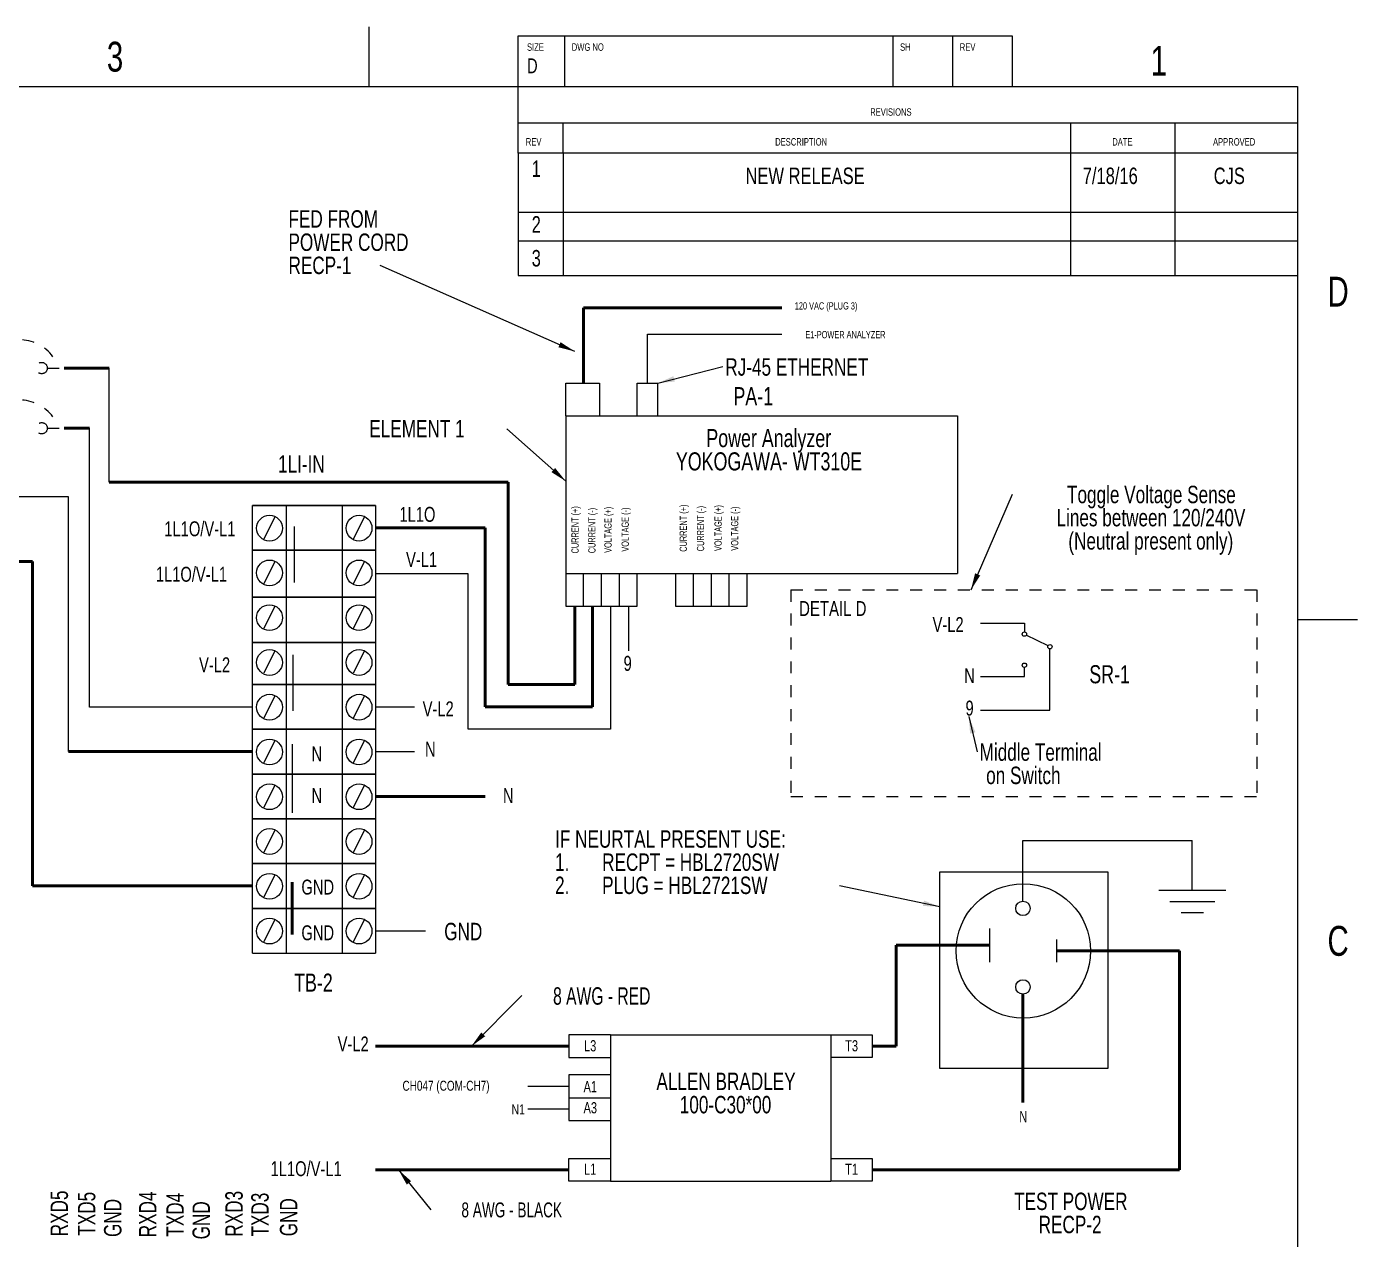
# Paper-space layout 'MAIN LAYOUT' of a CAD drawing. Header units: inches. Extents: x -41.6 to 33.7, y -15.9 to 81.4.
# Drawn here: x 22.58 to 33.72, y 11.65 to 21.81 of the extents above; entities that cross this region are included whole.
import ezdxf
from ezdxf.enums import TextEntityAlignment as Align

# ---------------------------------------------------------------- set-up
doc = ezdxf.new("R2010")
doc.units = ezdxf.units.IN
doc.header["$MEASUREMENT"] = 0
doc.linetypes.add('HIDDEN', pattern=[0.075, 0.05, -0.025])
for name, color, linetype in [('92', 174, 'Continuous'), ('94', 14, 'Continuous'), ('98', 54, 'Continuous'), ('DASH', 3, 'HIDDEN'), ('HID', 2, 'HIDDEN'), ('SLD-0', 7, 'Continuous'), ('TEXT', 4, 'Continuous'), ('THIN_NEON_GREEN', 3, 'Continuous'), ('THIN_RED', 1, 'Continuous'), ('WIRE', 1, 'Continuous')]:
    doc.layers.add(name, color=color, linetype=linetype)
doc.layers.add('THICK_RED', color=1, linetype='Continuous', lineweight=50)
doc.styles.add('SLDTEXTSTYLE0', font='TXT', dxfattribs={"width": 0.736842})
doc.styles.add('SLDTEXTSTYLE2', font='TXT', dxfattribs={"width": 0.75})
doc.styles.add('SLDTEXTSTYLE6', font='TXT', dxfattribs={"width": 0.672249})
doc.styles.add('SLDTEXTSTYLE7', font='TXT', dxfattribs={"width": 0.789474})
doc.styles.add('SLDTEXTSTYLE8', font='TXT', dxfattribs={"width": 0.682186})
doc.dimstyles.new('SLDDIMSTYLE0', dxfattribs={"dimtxt": 0.18, "dimasz": 0.14, "dimexe": 0, "dimexo": 0.0625, "dimgap": 0, "dimtad": 0, "dimtih": 1, "dimtoh": 1, "dimdec": 0, "dimrnd": 1e-09, "dimzin": 0, "dimdsep": 46, "dimtxsty": 'Standard', "dimsah": 1, "dimcen": 0.09, "dimadec": 0, "dimazin": 0, "dimtfac": 0.14, "dimtdec": 0, "dimtofl": 0, "dimtmove": 0, "dimatfit": 3, "dimfxl": 0, "dimfrac": 2, "dimtolj": 1, "dimtzin": 0, "dimarcsym": 0})

# ---------------------------------------------------------------- blocks, each defined once
blk = doc.blocks.new('SW_NOTE_0_27')
at = {"layer": 'SLD-0', "color": 0, "insert": (0, 0.322), "char_height": 0.25, "attachment_point": 1, "style": 'SLDTEXTSTYLE0'}
blk.add_mtext('C', dxfattribs=at)
blk = doc.blocks.new('SW_NOTE_0_28')
at = {"layer": 'SLD-0', "color": 0, "insert": (0, 0.322), "char_height": 0.25, "attachment_point": 1, "style": 'SLDTEXTSTYLE0'}
blk.add_mtext('D', dxfattribs=at)
blk = doc.blocks.new('SW_NOTE_0_31')
at = {"layer": 'SLD-0', "color": 0, "insert": (0.099, 0.322), "char_height": 0.25, "attachment_point": 2, "style": 'SLDTEXTSTYLE0'}
blk.add_mtext('3', dxfattribs=at)
blk = doc.blocks.new('SW_NOTE_0_37')
at = {"layer": 'SLD-0', "color": 0, "insert": (0.242, 0.081), "char_height": 0.0625, "attachment_point": 2, "style": 'SLDTEXTSTYLE0'}
blk.add_mtext('REVISIONS', dxfattribs=at)
blk = doc.blocks.new('SW_NOTE_0_38')
at = {"layer": 'SLD-0', "color": 0, "insert": (0, 0.081), "char_height": 0.0625, "attachment_point": 1, "style": 'SLDTEXTSTYLE0'}
blk.add_mtext('REV', dxfattribs=at)
blk = doc.blocks.new('SW_NOTE_0_39')
at = {"layer": 'SLD-0', "color": 0, "insert": (0.247, 0.081), "char_height": 0.0625, "attachment_point": 2, "style": 'SLDTEXTSTYLE0'}
blk.add_mtext('APPROVED', dxfattribs=at)
blk = doc.blocks.new('SW_NOTE_0_40')
at = {"layer": 'SLD-0', "color": 0, "insert": (0.118, 0.081), "char_height": 0.0625, "attachment_point": 2, "style": 'SLDTEXTSTYLE0'}
blk.add_mtext('DATE', dxfattribs=at)
blk = doc.blocks.new('SW_NOTE_0_41')
at = {"layer": 'SLD-0', "color": 0, "insert": (0.302, 0.081), "char_height": 0.0625, "attachment_point": 2, "style": 'SLDTEXTSTYLE0'}
blk.add_mtext('DESCRIPTION', dxfattribs=at)
blk = doc.blocks.new('SW_NOTE_0_42')
at = {"layer": 'SLD-0', "color": 0, "insert": (0, 0.081), "char_height": 0.0625, "attachment_point": 1, "style": 'SLDTEXTSTYLE0'}
blk.add_mtext('SIZE', dxfattribs=at)
blk = doc.blocks.new('SW_NOTE_0_43')
at = {"layer": 'SLD-0', "color": 0, "insert": (0, 0.161), "char_height": 0.125, "attachment_point": 1, "style": 'SLDTEXTSTYLE0'}
blk.add_mtext('D', dxfattribs=at)
blk = doc.blocks.new('SW_NOTE_0_44')
at = {"layer": 'SLD-0', "color": 0, "insert": (0, 0.081), "char_height": 0.0625, "attachment_point": 1, "style": 'SLDTEXTSTYLE0'}
blk.add_mtext('SH', dxfattribs=at)
blk = doc.blocks.new('SW_NOTE_0_45')
at = {"layer": 'SLD-0', "color": 0, "insert": (0, 0.081), "char_height": 0.0625, "attachment_point": 1, "style": 'SLDTEXTSTYLE0'}
blk.add_mtext('REV', dxfattribs=at)
blk = doc.blocks.new('SW_NOTE_0_46')
at = {"layer": 'SLD-0', "color": 0, "insert": (0, 0.081), "char_height": 0.0625, "attachment_point": 1, "style": 'SLDTEXTSTYLE0'}
blk.add_mtext('DWG NO', dxfattribs=at)
blk = doc.blocks.new('SW_NOTE_0_47')
at = {"layer": 'SLD-0', "color": 0, "insert": (0.099, 0.322), "char_height": 0.25, "attachment_point": 2, "style": 'SLDTEXTSTYLE0'}
blk.add_mtext('1', dxfattribs=at)
blk = doc.blocks.new('Block15')
at = {"layer": 'SLD-0'}
for p, q in [((25.509, 21.907), (25.509, 21.407)), ((27.147, 21.83), (27.147, 21.407)), ((29.897, 21.83), (29.897, 21.407)), ((30.397, 21.83), (30.397, 21.407)), ((33.289, 21.098), (26.761, 21.098)), ((27.136, 20.848), (27.136, 21.098)), ((31.386, 21.098), (31.386, 20.848)), ((32.261, 21.098), (32.261, 20.848)), ((33.789, 16.939), (33.289, 16.939))]:
    blk.add_line(p, q, dxfattribs=at)
at = {"layer": 'TEXT', "color": 1, "lineweight": 25}
for p, q in [((26.761, 21.407), (26.761, 21.83)), ((26.761, 21.83), (30.897, 21.83)), ((30.897, 21.83), (30.897, 21.407)), ((33.289, 20.848), (26.761, 20.848))]:
    blk.add_line(p, q, dxfattribs=at)
at = {"layer": 'TEXT', "color": 1, "linetype": 'Continuous', "lineweight": 25}
for p, q in [((0.759, 21.407), (33.289, 21.407)), ((33.289, 21.407), (33.289, 0.669))]:
    blk.add_line(p, q, dxfattribs=at)
at = {"layer": 'TEXT'}
blk.add_line((26.761, 20.848), (26.761, 21.407), dxfattribs=at)
at = {"layer": 'SLD-0', "color": 1}
for name, p in [('SW_NOTE_0_31', (23.284, 21.459)), ('SW_NOTE_0_42', (26.834, 21.687)), ('SW_NOTE_0_46', (27.209, 21.687)), ('SW_NOTE_0_44', (29.959, 21.687)), ('SW_NOTE_0_45', (30.459, 21.687)), ('SW_NOTE_0_47', (32.027, 21.425)), ('SW_NOTE_0_43', (26.834, 21.481)), ('SW_NOTE_0_37', (29.64, 21.143)), ('SW_NOTE_0_38', (26.824, 20.893)), ('SW_NOTE_0_41', (28.828, 20.893)), ('SW_NOTE_0_40', (31.703, 20.893)), ('SW_NOTE_0_39', (32.51, 20.893)), ('SW_NOTE_0_28', (33.539, 19.491)), ('SW_NOTE_0_27', (33.539, 14.053))]:
    blk.add_blockref(name, p, dxfattribs=at)
blk = doc.blocks.new('D-Size Sheet')
at = {"color": 7, "linetype": 'Continuous'}
blk.add_blockref('Block15', (-0.259, -0.166), dxfattribs=at)
blk = doc.blocks.new('CIRBKR')
at = {"layer": 'HID'}
for p, q in [((-0.812, 0), (-1, 0)), ((-0.188, 0), (0, 0))]:
    blk.add_line(p, q, dxfattribs=at)
for centre in [(-0.75, 0), (-0.25, 0)]:
    blk.add_circle(centre, 0.0625, dxfattribs=at)
blk.add_arc((-0.5, -0.156), 0.469, 36.8699, 143.1301, dxfattribs=at)
at = {"layer": 'HID', "color": 2, "style": 'SLDTEXTSTYLE0', "width": 0.736842}
for tag, flags, p in [('DEVNAME_RO', 3, (-0.518, 0.85)), ('STOCKNUM', 1, (-0.512, -0.525))]:
    blk.add_attdef(tag, text='', height=0.1, dxfattribs=dict(at, flags=flags)).set_placement(p, align=Align.TOP_CENTER)
at = {"layer": 'HID', "color": 2}
for tag in ['DESCRIPTL1', 'DESCRIPTL2', 'LABEL']:
    blk.add_attdef(tag, (0, 0), '', height=0.138, dxfattribs=at)
blk = doc.blocks.new('SW_NOTE_0_99')
at = {"layer": '92', "color": 0, "insert": (-1.153, 0.074), "char_height": 0.1458, "attachment_point": 1, "style": 'SLDTEXTSTYLE0'}
blk.add_mtext('ELEMENT 1', dxfattribs=at)
blk = doc.blocks.new('SW_NOTE_0_100')
at = {"layer": 'TEXT', "color": 0, "char_height": 0.1458, "attachment_point": 1, "style": 'SLDTEXTSTYLE0'}
for s, insert in [('FED FROM', (-0.767, 0.463)), ('POWER CORD', (-0.767, 0.268)), ('RECP-1', (-0.767, 0.074))]:
    blk.add_mtext(s, dxfattribs=dict(at, insert=insert))
blk = doc.blocks.new('SW_NOTE_0_103')
at = {"layer": '92', "color": 0, "insert": (0.022, 0.068), "char_height": 0.14583, "attachment_point": 1, "style": 'SLDTEXTSTYLE0'}
blk.add_mtext('RJ-45 ETHERNET', dxfattribs=at)
blk = doc.blocks.new('SW_NOTE_0_106')
at = {"layer": '92', "color": 0, "insert": (0.669, 0.068), "char_height": 0.14583, "attachment_point": 2, "style": 'SLDTEXTSTYLE6'}
blk.add_mtext('8 AWG - RED', dxfattribs=at)
blk = doc.blocks.new('SW_NOTE_0_116')
at = {"layer": 'TEXT', "color": 0, "insert": (0.679, 0.062), "char_height": 0.125, "attachment_point": 2, "style": 'SLDTEXTSTYLE8'}
blk.add_mtext('8 AWG - BLACK', dxfattribs=at)
blk = doc.blocks.new('SW_NOTE_0_119')
at = {"layer": 'TEXT', "color": 0, "char_height": 0.14583, "attachment_point": 2, "style": 'SLDTEXTSTYLE0'}
for s, insert in [('Toggle Voltage Sense', (1.164, 0.069)), ('Lines between 120/240V', (1.16, -0.125)), ('(Neutral present only)', (1.159, -0.32))]:
    blk.add_mtext(s, dxfattribs=dict(at, insert=insert))
blk = doc.blocks.new('SW_NOTE_0_120')
at = {"layer": 'TEXT', "color": 0, "attachment_point": 1, "style": 'SLDTEXTSTYLE0'}
for s, insert, char_height in [('IF NEURTAL PRESENT USE:', (-2.383, 0.465), 0.14583), ('1.', (-2.383, 0.271), 0.1458), ('RECPT = HBL2720SW', (-1.989, 0.271), 0.14583), ('2.', (-2.383, 0.077), 0.1458), ('PLUG = HBL2721SW', (-1.989, 0.077), 0.14583)]:
    blk.add_mtext(s, dxfattribs=dict(at, insert=insert, char_height=char_height))
blk = doc.blocks.new('SW_NOTE_0_121')
at = {"layer": 'TEXT', "color": 0, "attachment_point": 1, "style": 'SLDTEXTSTYLE0'}
for s, insert, char_height in [('Middle Terminal', (0.02, 0.07), 0.14583), ('on Switch', (0.075, -0.125), 0.1458)]:
    blk.add_mtext(s, dxfattribs=dict(at, insert=insert, char_height=char_height))

psp = doc.layouts.new('MAIN LAYOUT')

# ---------------------------------------------------------------- linework, layer by layer
at = {"layer": '94', "linetype": 'Continuous'}
for p, q in [((25.501, 17.802), (24.47, 17.802)), ((24.47, 17.802), (25.501, 17.802)), ((24.47, 17.427), (24.47, 17.802)), ((24.751, 17.802), (24.751, 17.427)), ((25.22, 17.802), (25.22, 17.427)), ((25.501, 17.802), (25.501, 17.427)), ((24.658, 17.708), (24.564, 17.521)), ((25.408, 17.708), (25.314, 17.521)), ((24.47, 17.427), (25.501, 17.427)), ((24.47, 17.033), (24.47, 17.427)), ((25.501, 17.427), (24.47, 17.427)), ((24.751, 17.427), (24.751, 17.052)), ((25.22, 17.427), (25.22, 17.052)), ((25.501, 17.427), (25.501, 17.033)), ((24.658, 17.333), (24.564, 17.146)), ((25.408, 17.333), (25.314, 17.146)), ((24.47, 17.033), (25.501, 17.033)), ((24.47, 16.655), (24.47, 17.033)), ((25.501, 17.033), (24.47, 17.033)), ((24.658, 16.958), (24.564, 16.771)), ((24.751, 17.052), (24.751, 16.677)), ((25.22, 17.052), (25.22, 16.677)), ((25.408, 16.958), (25.314, 16.771)), ((25.501, 17.033), (25.501, 16.655)), ((24.47, 16.655), (25.501, 16.655)), ((24.47, 16.302), (24.47, 16.655)), ((25.501, 16.655), (24.47, 16.655)), ((24.751, 16.677), (24.751, 16.302)), ((25.22, 16.677), (25.22, 16.302)), ((25.501, 16.655), (25.501, 16.302)), ((24.658, 16.583), (24.564, 16.396)), ((25.408, 16.583), (25.314, 16.396)), ((24.47, 16.302), (25.501, 16.302)), ((24.47, 15.927), (24.47, 16.302)), ((25.501, 16.302), (24.47, 16.302)), ((24.751, 16.302), (24.751, 15.927)), ((25.22, 16.302), (25.22, 15.927)), ((25.501, 16.302), (25.501, 15.927)), ((24.658, 16.208), (24.564, 16.021)), ((25.408, 16.208), (25.314, 16.021)), ((24.47, 15.927), (25.501, 15.927)), ((24.47, 15.552), (24.47, 15.927)), ((25.501, 15.927), (24.47, 15.927)), ((24.658, 15.833), (24.564, 15.646)), ((24.751, 15.927), (24.751, 15.552)), ((25.22, 15.927), (25.22, 15.552)), ((25.408, 15.833), (25.314, 15.646)), ((25.501, 15.927), (25.501, 15.552)), ((24.47, 15.552), (25.501, 15.552)), ((24.47, 15.177), (24.47, 15.552)), ((25.501, 15.552), (24.47, 15.552)), ((24.751, 15.552), (24.751, 15.177)), ((25.22, 15.552), (25.22, 15.177)), ((25.501, 15.552), (25.501, 15.177)), ((24.658, 15.458), (24.564, 15.271)), ((25.408, 15.458), (25.314, 15.271)), ((24.47, 15.177), (25.501, 15.177)), ((24.47, 14.802), (24.47, 15.177)), ((25.501, 15.177), (24.47, 15.177)), ((24.751, 15.177), (24.751, 14.802)), ((25.22, 15.177), (25.22, 14.802)), ((25.501, 15.177), (25.501, 14.802)), ((24.658, 15.083), (24.564, 14.896)), ((25.408, 15.083), (25.314, 14.896)), ((24.47, 14.802), (25.501, 14.802)), ((24.47, 14.427), (24.47, 14.802)), ((25.501, 14.802), (24.47, 14.802)), ((24.751, 14.802), (24.751, 14.427)), ((25.22, 14.802), (25.22, 14.427)), ((25.501, 14.802), (25.501, 14.427)), ((24.658, 14.708), (24.564, 14.521)), ((25.408, 14.708), (25.314, 14.521)), ((24.47, 14.427), (25.501, 14.427)), ((24.47, 14.052), (24.47, 14.427)), ((25.501, 14.427), (24.47, 14.427)), ((24.751, 14.427), (24.751, 14.052)), ((25.22, 14.427), (25.22, 14.052)), ((25.501, 14.427), (25.501, 14.052)), ((24.658, 14.333), (24.564, 14.146)), ((25.408, 14.333), (25.314, 14.146))]:
    psp.add_line(p, q, dxfattribs=at)
at = {"layer": '94'}
psp.add_line((24.47, 14.052), (25.501, 14.052), dxfattribs=at)
at = {"layer": '94', "linetype": 'Continuous'}
for centre in [(24.612, 17.612), (25.362, 17.612), (24.612, 17.237), (25.362, 17.237), (24.612, 16.862), (25.362, 16.862), (24.612, 16.487), (25.362, 16.487), (24.612, 16.112), (25.362, 16.112), (24.612, 15.737), (25.362, 15.737), (24.612, 15.362), (25.362, 15.362), (24.612, 14.987), (25.362, 14.987), (24.612, 14.612), (25.362, 14.612), (24.612, 14.237), (25.362, 14.237)]:
    psp.add_circle(centre, 0.108, dxfattribs=at)
at = {"layer": '94'}
psp.add_circle((30.926, 14.071), 0.563, dxfattribs=at)
at = {"layer": '98'}
for p, q in [((27.779, 18.827), (27.779, 19.237)), ((27.094, 18.552), (27.094, 18.827)), ((27.094, 18.827), (27.243, 18.827)), ((27.243, 18.827), (27.375, 18.827)), ((27.375, 18.827), (27.375, 18.552)), ((27.693, 18.552), (27.693, 18.827)), ((27.693, 18.827), (27.865, 18.827)), ((27.865, 18.552), (27.865, 18.827)), ((27.094, 18.552), (30.375, 18.552)), ((27.094, 18.552), (27.094, 17.233)), ((27.693, 18.552), (27.865, 18.552)), ((30.375, 18.552), (30.375, 17.233)), ((27.094, 17.233), (27.094, 16.958)), ((27.094, 17.233), (30.375, 17.233)), ((27.243, 16.958), (27.243, 17.233)), ((27.393, 16.958), (27.393, 17.233)), ((27.543, 16.958), (27.543, 17.233)), ((27.693, 16.958), (27.693, 17.233)), ((28.013, 17.233), (28.013, 16.958)), ((28.163, 16.958), (28.163, 17.233)), ((28.313, 16.958), (28.313, 17.233)), ((28.462, 16.958), (28.462, 17.233)), ((28.612, 16.958), (28.612, 17.233)), ((27.094, 16.958), (27.243, 16.958)), ((27.243, 16.958), (27.393, 16.958)), ((27.393, 16.958), (27.543, 16.958)), ((27.543, 16.958), (27.693, 16.958)), ((28.013, 16.958), (28.163, 16.958)), ((28.163, 16.958), (28.313, 16.958)), ((28.313, 16.958), (28.462, 16.958)), ((28.462, 16.958), (28.612, 16.958))]:
    psp.add_line(p, q, dxfattribs=at)
at = {"layer": '98', "linetype": 'Continuous', "lineweight": 18}
for p, q in [((30.227, 14.734), (31.633, 14.734)), ((30.227, 13.085), (30.227, 14.734)), ((31.633, 14.734), (31.633, 13.085)), ((31.633, 13.085), (30.227, 13.085))]:
    psp.add_line(p, q, dxfattribs=at)
at = {"layer": 'DASH'}
for p, q in [((28.979, 17.096), (32.883, 17.096)), ((28.979, 17.096), (28.979, 15.365)), ((32.883, 17.096), (32.883, 15.365)), ((28.979, 15.365), (32.883, 15.365))]:
    psp.add_line(p, q, dxfattribs=at)
at = {"layer": 'SLD-0'}
for p, q in [((26.696, 20.754), (26.696, 20.26)), ((27.071, 20.754), (27.071, 20.26)), ((31.321, 20.754), (31.321, 20.26)), ((32.196, 20.754), (32.196, 20.26)), ((26.696, 20.26), (26.696, 20.02)), ((26.696, 20.26), (33.224, 20.26)), ((27.071, 20.26), (27.071, 20.02)), ((31.321, 20.26), (31.321, 20.02)), ((32.196, 20.26), (32.196, 20.02)), ((26.696, 20.02), (26.696, 19.729)), ((26.696, 20.02), (33.224, 20.02)), ((27.071, 20.02), (27.071, 19.729)), ((31.321, 20.02), (31.321, 19.729)), ((32.196, 20.02), (32.196, 19.729)), ((26.696, 19.729), (33.224, 19.729)), ((23.268, 17.996), (23.268, 18.953)), ((23.103, 16.112), (23.103, 18.449)), ((22.929, 17.875), (21.37, 17.875)), ((22.929, 15.74), (22.929, 17.875)), ((24.818, 17.625), (24.818, 17.157)), ((24.807, 16.551), (24.807, 16.082)), ((24.47, 16.112), (23.103, 16.112)), ((24.801, 15.802), (24.801, 15.228))]:
    psp.add_line(p, q, dxfattribs=at)
at = {"layer": 'SLD-0', "lineweight": 18}
for p, q in [((30.645, 13.977), (30.645, 14.259)), ((31.207, 13.977), (31.207, 14.165))]:
    psp.add_line(p, q, dxfattribs=at)
at = {"layer": 'TEXT', "color": 1, "lineweight": 50}
psp.add_line((25.49, 17.996), (23.268, 17.996), dxfattribs=at)
at = {"layer": 'TEXT'}
for centre in [(30.935, 16.724), (31.149, 16.619), (30.935, 16.464)]:
    psp.add_circle(centre, 0.0182, dxfattribs=at)
at = {"layer": 'THICK_RED'}
for p, q in [((27.243, 18.827), (27.243, 19.457)), ((27.243, 19.457), (28.904, 19.457)), ((23.268, 18.953), (22.893, 18.953)), ((23.103, 18.449), (22.893, 18.449)), ((26.611, 17.996), (25.49, 17.996)), ((26.611, 16.302), (26.611, 17.996)), ((26.418, 17.615), (25.501, 17.615)), ((26.418, 16.115), (26.418, 17.615)), ((22.627, 17.333), (21.37, 17.333)), ((22.627, 14.615), (22.627, 17.333)), ((27.169, 16.958), (27.169, 16.302)), ((27.318, 16.958), (27.318, 16.115)), ((27.169, 16.302), (26.611, 16.302)), ((27.318, 16.115), (26.418, 16.115)), ((24.47, 15.74), (22.929, 15.74)), ((25.501, 15.365), (26.418, 15.365)), ((24.47, 14.615), (22.627, 14.615)), ((24.801, 14.646), (24.801, 14.207)), ((29.861, 14.118), (30.645, 14.118)), ((29.861, 13.273), (29.861, 14.118)), ((32.233, 14.071), (31.207, 14.071)), ((32.233, 12.237), (32.233, 14.071)), ((30.923, 13.709), (30.923, 12.801)), ((25.501, 13.273), (27.12, 13.273)), ((29.661, 13.273), (29.861, 13.273)), ((27.12, 12.237), (25.501, 12.237)), ((29.661, 12.237), (32.233, 12.237))]:
    psp.add_line(p, q, dxfattribs=at)
at = {"layer": 'THIN_NEON_GREEN'}
for p, q in [((30.923, 14.488), (30.923, 14.997)), ((30.923, 14.997), (32.341, 14.997)), ((25.501, 14.24), (25.919, 14.24))]:
    psp.add_line(p, q, dxfattribs=at)
for centre in [(30.923, 14.427), (30.923, 13.769)]:
    psp.add_circle(centre, 0.0606, dxfattribs=at)
at = {"layer": 'THIN_RED'}
for p, q in [((27.779, 19.237), (28.904, 19.237)), ((26.276, 17.23), (25.501, 17.23)), ((26.276, 15.927), (26.276, 17.23)), ((27.468, 16.958), (27.468, 15.927)), ((27.618, 16.958), (27.618, 16.583)), ((30.568, 16.817), (30.935, 16.817)), ((30.935, 16.817), (30.935, 16.742)), ((31.133, 16.627), (30.951, 16.716)), ((31.149, 16.088), (31.149, 16.601)), ((30.935, 16.37), (30.935, 16.446)), ((30.568, 16.37), (30.935, 16.37)), ((25.501, 16.115), (25.826, 16.115)), ((30.568, 16.088), (31.149, 16.088)), ((27.468, 15.927), (26.276, 15.927)), ((25.501, 15.74), (25.827, 15.74)), ((32.341, 14.58), (32.341, 14.997)), ((32.06, 14.58), (32.623, 14.58)), ((32.154, 14.486), (32.529, 14.486)), ((32.248, 14.392), (32.435, 14.392)), ((27.468, 13.368), (27.12, 13.368)), ((27.12, 13.368), (27.12, 13.177)), ((27.468, 13.368), (29.313, 13.368)), ((27.468, 13.368), (27.468, 12.142)), ((29.313, 13.368), (29.313, 12.142)), ((29.313, 13.368), (29.661, 13.368)), ((29.661, 13.368), (29.661, 13.177)), ((27.12, 13.177), (27.468, 13.177)), ((29.661, 13.177), (29.313, 13.177)), ((27.12, 12.936), (26.775, 12.936)), ((27.468, 13.032), (27.12, 13.032)), ((27.12, 13.032), (27.12, 12.841)), ((27.12, 12.841), (27.468, 12.841)), ((27.12, 12.841), (27.12, 12.651)), ((27.12, 12.746), (26.775, 12.746)), ((27.12, 12.651), (27.468, 12.651)), ((27.12, 12.142), (27.12, 12.332)), ((27.12, 12.332), (27.468, 12.332)), ((29.313, 12.332), (29.661, 12.332)), ((29.661, 12.332), (29.661, 12.142)), ((27.468, 12.142), (27.12, 12.142)), ((27.468, 12.142), (29.313, 12.142)), ((29.661, 12.142), (29.313, 12.142))]:
    psp.add_line(p, q, dxfattribs=at)

# ---------------------------------------------------------------- block references
at = {"color": 7, "linetype": 'Continuous'}
psp.add_blockref('D-Size Sheet', (0.194, 0.071), dxfattribs=at)
at = {"layer": '92'}
for name, p in [('SW_NOTE_0_103', (28.408, 18.967)), ('SW_NOTE_0_99', (26.601, 18.444)), ('SW_NOTE_0_106', (26.726, 13.698))]:
    psp.add_blockref(name, p, dxfattribs=at)
at = {"layer": 'TEXT'}
for name, p in [('SW_NOTE_0_100', (25.538, 19.812)), ('SW_NOTE_0_119', (30.835, 17.898)), ('SW_NOTE_0_121', (30.54, 15.739)), ('SW_NOTE_0_120', (29.387, 14.616)), ('SW_NOTE_0_116', (25.962, 11.902))]:
    psp.add_blockref(name, p, dxfattribs=at)
at = {"layer": 'WIRE', "xscale": 0.7575757575757576, "yscale": 0.7575757575757576, "zscale": 0.7575757575757576}
for p in [(22.893, 18.953), (22.893, 18.449)]:
    psp.add_blockref('CIRBKR', p, dxfattribs=at)

# ---------------------------------------------------------------- texts
at = {"layer": '92'}
for s, insert, char_height, attachment_point, style in [('2', (26.808, 20.225), 0.138, 1, 'SLDTEXTSTYLE2'), ('3', (26.808, 19.942), 0.138, 1, 'SLDTEXTSTYLE2'), ('120 VAC (PLUG 3)', (29.274, 19.504), 0.06061, 2, 'SLDTEXTSTYLE0'), ('E1-POWER ANALYZER', (29.436, 19.263), 0.06061, 2, 'SLDTEXTSTYLE0'), ('PA-1', (28.664, 18.793), 0.1515, 2, 'SLDTEXTSTYLE0'), ('Power Analyzer', (28.794, 18.442), 0.15152, 2, 'SLDTEXTSTYLE0'), ('1LI-IN', (24.879, 18.223), 0.1458, 2, 'SLDTEXTSTYLE0'), ('YOKOGAWA- WT310E', (28.796, 18.247), 0.15152, 2, 'SLDTEXTSTYLE0'), ('V-L1', (25.886, 17.411), 0.125, 2, 'SLDTEXTSTYLE0'), ('GND', (25.016, 14.668), 0.125, 2, 'SLDTEXTSTYLE0'), ('GND', (25.016, 14.285), 0.125, 2, 'SLDTEXTSTYLE0'), ('GND', (26.235, 14.306), 0.1458, 2, 'SLDTEXTSTYLE0'), ('TB-2', (24.98, 13.881), 0.1515, 2, 'SLDTEXTSTYLE0'), ('TEST POWER', (31.324, 12.046), 0.1458, 2, 'SLDTEXTSTYLE0'), ('RECP-2', (31.318, 11.852), 0.1458, 2, 'SLDTEXTSTYLE0')]:
    psp.add_mtext(s, dxfattribs=dict(at, insert=insert, char_height=char_height, attachment_point=attachment_point, style=style))
at = {"layer": '92', "char_height": 0.06061, "attachment_point": 2, "rotation": 90, "style": 'SLDTEXTSTYLE0'}
for s, insert in [('CURRENT (+)', (27.141, 17.598)), ('CURRENT (-)', (27.282, 17.592)), ('VOLTAGE (+)', (27.417, 17.598)), ('VOLTAGE (-)', (27.561, 17.6)), ('CURRENT (+)', (28.048, 17.612)), ('CURRENT (-)', (28.192, 17.608)), ('VOLTAGE (+)', (28.339, 17.613)), ('VOLTAGE (-)', (28.478, 17.608))]:
    psp.add_mtext(s, dxfattribs=dict(at, insert=insert))
at = {"layer": 'TEXT'}
for s, insert, char_height, attachment_point, style in [('NEW RELEASE', (28.599, 20.632), 0.1378, 1, 'SLDTEXTSTYLE2'), ('7/18/16', (31.424, 20.632), 0.1378, 1, 'SLDTEXTSTYLE2'), ('1L1O', (25.851, 17.79), 0.125, 2, 'SLDTEXTSTYLE0'), ('1L1O/V-L1', (24.029, 17.669), 0.125, 2, 'SLDTEXTSTYLE0'), ('1L1O/V-L1', (23.958, 17.288), 0.125, 2, 'SLDTEXTSTYLE0'), ('DETAIL D', (29.048, 17.001), 0.125, 1, 'SLDTEXTSTYLE2'), ('V-L2', (30.296, 16.867), 0.125, 2, 'SLDTEXTSTYLE0'), ('V-L2', (24.152, 16.53), 0.125, 2, 'SLDTEXTSTYLE0'), ('9', (27.612, 16.542), 0.125, 2, 'SLDTEXTSTYLE0'), ('N', (30.475, 16.439), 0.125, 2, 'SLDTEXTSTYLE0'), ('SR-1', (31.649, 16.464), 0.1515, 2, 'SLDTEXTSTYLE0'), ('9', (30.476, 16.167), 0.125, 2, 'SLDTEXTSTYLE0'), ('V-L2', (26.025, 16.161), 0.125, 2, 'SLDTEXTSTYLE0'), ('N', (25.008, 15.784), 0.125, 2, 'SLDTEXTSTYLE0'), ('N', (25.959, 15.823), 0.125, 2, 'SLDTEXTSTYLE0'), ('N', (25.008, 15.434), 0.125, 2, 'SLDTEXTSTYLE0'), ('N', (26.612, 15.434), 0.125, 2, 'SLDTEXTSTYLE0'), ('V-L2', (25.313, 13.354), 0.125, 2, 'SLDTEXTSTYLE0'), ('L3', (27.298, 13.323), 0.0937, 2, 'SLDTEXTSTYLE0'), ('T3', (29.488, 13.323), 0.0937, 2, 'SLDTEXTSTYLE0'), ('ALLEN BRADLEY', (28.436, 13.051), 0.14583, 2, 'SLDTEXTSTYLE0'), ('CH047 (COM-CH7)', (25.726, 12.983), 0.08333, 1, 'SLDTEXTSTYLE2'), ('A1', (27.299, 12.98), 0.0937, 2, 'SLDTEXTSTYLE0'), ('100-C30*00', (28.432, 12.856), 0.1458, 2, 'SLDTEXTSTYLE0'), ('N1', (26.695, 12.785), 0.0833, 2, 'SLDTEXTSTYLE7'), ('A3', (27.299, 12.804), 0.0937, 2, 'SLDTEXTSTYLE0'), ('N', (30.926, 12.729), 0.0937, 2, 'SLDTEXTSTYLE0'), ('1L1O/V-L1', (24.919, 12.309), 0.125, 2, 'SLDTEXTSTYLE0'), ('L1', (27.298, 12.289), 0.0937, 2, 'SLDTEXTSTYLE0'), ('T1', (29.488, 12.289), 0.0937, 2, 'SLDTEXTSTYLE0')]:
    psp.add_mtext(s, dxfattribs=dict(at, insert=insert, char_height=char_height, attachment_point=attachment_point, style=style))
at = {"layer": 'TEXT', "char_height": 0.1458, "attachment_point": 2, "rotation": 90, "style": 'SLDTEXTSTYLE0'}
for s, insert in [('RXD5', (22.778, 11.872)), ('TXD5', (23.007, 11.869)), ('RXD4', (23.519, 11.864)), ('TXD4', (23.748, 11.861)), ('RXD3', (24.242, 11.869)), ('TXD3', (24.459, 11.862)), ('GND', (23.226, 11.834)), ('GND', (23.967, 11.814)), ('GND', (24.699, 11.84))]:
    psp.add_mtext(s, dxfattribs=dict(at, insert=insert))
at = {"layer": 'THIN_RED', "attachment_point": 1, "style": 'SLDTEXTSTYLE2'}
for s, insert, char_height in [('1', (26.808, 20.692), 0.138), ('CJS', (32.521, 20.632), 0.1378)]:
    psp.add_mtext(s, dxfattribs=dict(at, insert=insert, char_height=char_height))

# ---------------------------------------------------------------- leaders
at = {"layer": '92'}
for points in [[(27.865, 18.827), (28.408, 18.967)], [(27.094, 18.005), (26.601, 18.444)], [(26.304, 13.273), (26.726, 13.698)]]:
    psp.add_leader(points, dimstyle='SLDDIMSTYLE0', dxfattribs=at)
at = {"layer": 'TEXT'}
for points in [[(27.169, 19.092), (25.538, 19.812)], [(30.488, 17.096), (30.835, 17.898)], [(30.47, 16.033), (30.54, 15.739)], [(30.227, 14.441), (29.387, 14.616)], [(25.692, 12.237), (25.962, 11.902)]]:
    psp.add_leader(points, dimstyle='SLDDIMSTYLE0', dxfattribs=at)

doc.saveas('drawing.dxf')
